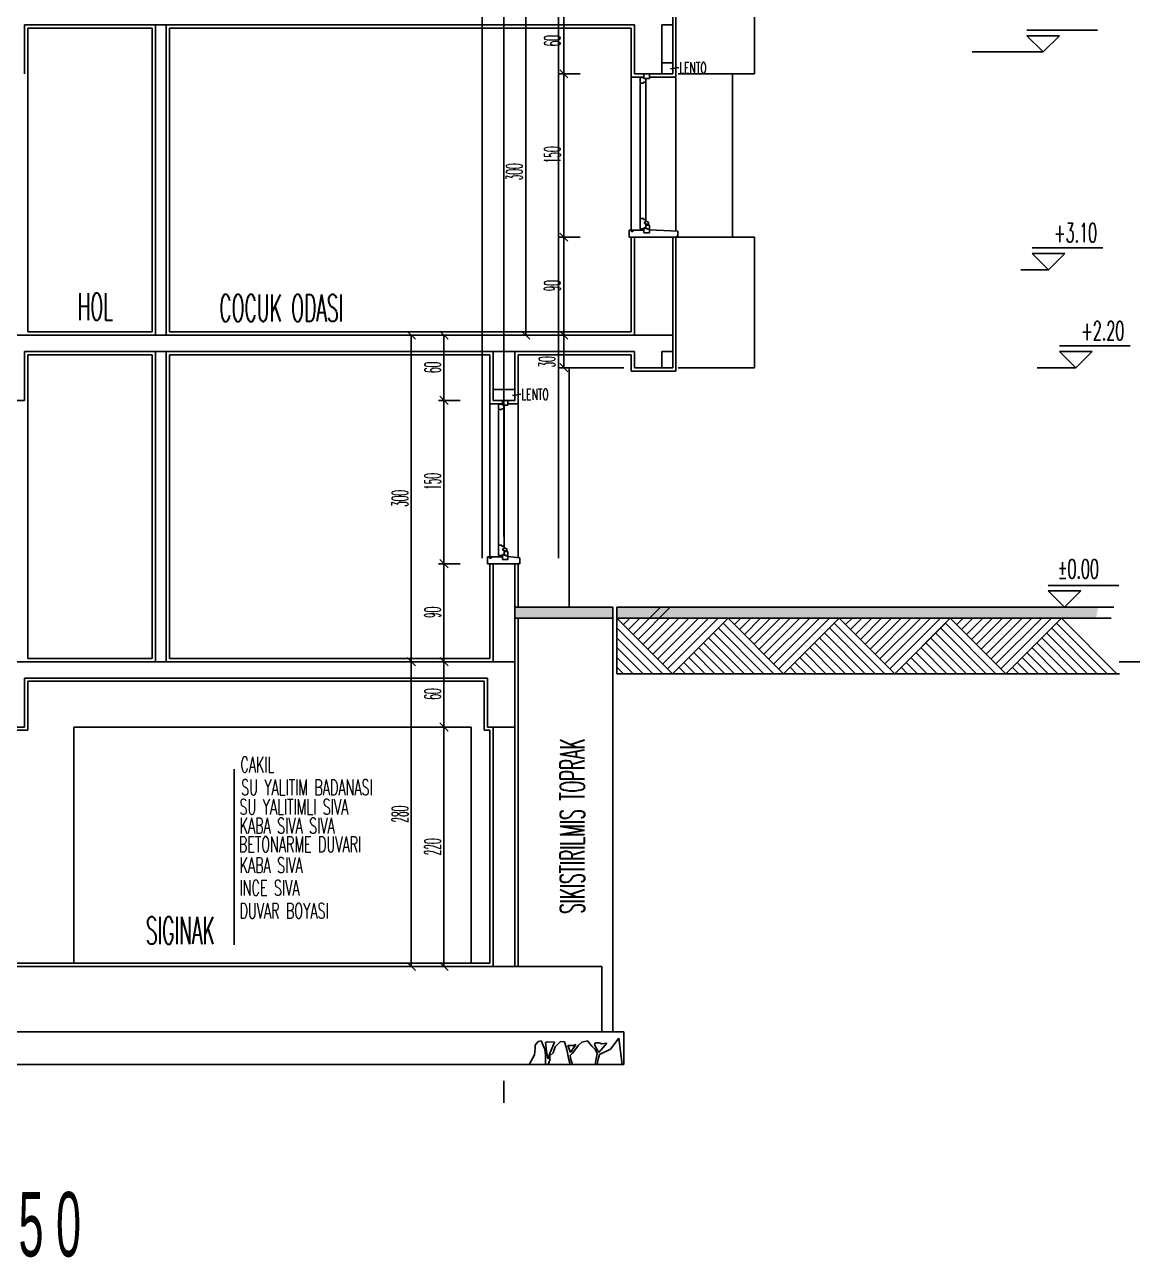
# Model space of a CAD drawing. Extents: x 78 to 306, y -397 to 18.
# Drawn here: x 278.8401 to 279.0435, y -396.978 to -396.7515 of the extents above; entities that cross this region are included whole.
import ezdxf

# ---------------------------------------------------------------- set-up
doc = ezdxf.new("R2010")
doc.units = 0
doc.header["$LTSCALE"] = 0.5
doc.header["$MEASUREMENT"] = 0
doc.linetypes.add('DASHDOT2', pattern=[0.5, 0.25, -0.125, 0, -0.125])
doc.layers.get('0').update_dxf_attribs({"linetype": 'CONTINUOUS'})
for name, color, linetype in [('AKS', 5, 'DASHDOT2'), ('DUVAR', 6, 'CONTINUOUS'), ('KAPI', 1, 'CONTINUOUS'), ('KOLON', 4, 'CONTINUOUS'), ('MERDIVEN', 3, 'CONTINUOUS'), ('OLCU', 31, 'CONTINUOUS'), ('SIVA', 7, 'CONTINUOUS'), ('TARAMA', 8, 'CONTINUOUS'), ('TEFRIS', 11, 'CONTINUOUS'), ('YESIL', 73, 'CONTINUOUS')]:
    doc.layers.add(name, color=color, linetype=linetype)
doc.styles.add('MİMARİ YAZI', font='arial.ttf')
doc.styles.add('OLCU', font='romans.shx', dxfattribs={"width": 0.6, "height": 0.125})
doc.styles.add('OLCUIC', font='ROMANS.SHX', dxfattribs={"width": 0.4, "height": 0.15})

msp = doc.modelspace()

# ---------------------------------------------------------------- hatches: boundary and pattern name
at = {"layer": 'MERDIVEN', "ltscale": 1.4}
msp.add_hatch(color=256, dxfattribs=at).paths.add_polyline_path([(278.9301439419201, -396.8605598737714), (278.9301439419201, -396.8585598737714), (278.9481439419215, -396.8585598737714), (278.9481439419214, -396.8605598737714)])
at = {"layer": 'TEFRIS'}
msp.add_hatch(color=256, dxfattribs=at).paths.add_polyline_path([(278.9489102423644, -396.8585598737714), (279.0372944928745, -396.8585598737714, 0.0258241598336997), (279.036888387781, -396.8605598737714), (278.9489102423644, -396.8605598737714)])

# ---------------------------------------------------------------- linework, layer by layer
at = {"color": 0, "linetype": 'ByBlock'}
for p, q in [((278.9383939419303, -396.7598098737714), (278.9398939419302, -396.7613098737714)), ((278.9398939419302, -396.7613098737714), (278.9383939419303, -396.7598098737714)), ((278.9383939419303, -396.7898098737714), (278.9398939419302, -396.7913098737714)), ((278.9398939419302, -396.7913098737714), (278.9383939419303, -396.7898098737714)), ((278.9118939419303, -396.8093098737714), (278.9103939419302, -396.8078098737714)), ((278.9178939419302, -396.8093098737714), (278.9163939419303, -396.8078098737714)), ((278.9313939419303, -396.8078098737714), (278.9328939419303, -396.8093098737714)), ((278.9383939419303, -396.8078098737714), (278.9398939419302, -396.8093098737714)), ((278.9398939419302, -396.8093098737714), (278.9383939419303, -396.8078098737714)), ((278.9383939419303, -396.8138098737714), (278.9398939419302, -396.8153098737714)), ((278.9178939419302, -396.8213098737714), (278.9163939419303, -396.8198098737714)), ((278.9163939419303, -396.8198098737714), (278.9178939419302, -396.8213098737714)), ((278.9178939419302, -396.8513098737714), (278.9163939419303, -396.8498098737714)), ((278.9163939419303, -396.8498098737714), (278.9178939419302, -396.8513098737714)), ((278.9103939419302, -396.8678098737714), (278.9118939419303, -396.8693098737714)), ((278.9118939419303, -396.8693098737714), (278.9103939419302, -396.8678098737714)), ((278.9178939419302, -396.8693098737714), (278.9163939419303, -396.8678098737714)), ((278.9163939419303, -396.8678098737714), (278.9178939419302, -396.8693098737714)), ((278.9178939419302, -396.8813098737714), (278.9163939419303, -396.8798098737714)), ((278.9163939419303, -396.8798098737714), (278.9178939419302, -396.8813098737714)), ((278.9103939419302, -396.9238098737714), (278.9118939419303, -396.9253098737714)), ((278.9163939419303, -396.9238098737714), (278.9178939419302, -396.9253098737714))]:
    msp.add_line(p, q, dxfattribs=at)
at = {"layer": 'AKS'}
for p, q in [((278.9281439419302, -396.2955598737719), (278.9281439419302, -396.9495598737714)), ((278.9241439419303, -396.2995598737719), (278.9241439419303, -396.9495598737714)), ((278.9381439419302, -396.2995598737719), (278.9381439419302, -396.9495598737714))]:
    msp.add_line(p, q, dxfattribs=at)
at = {"layer": 'DUVAR'}
for p, q in [((278.864143941929, -396.7515598737714), (278.8641439419291, -396.8085598737714)), ((278.866143941929, -396.7515598737714), (278.8661439419291, -396.8085598737714)), ((278.9591439419302, -396.7585598737714), (278.9571439419189, -396.7585598737714)), ((278.9591439419302, -396.7605598737714), (278.9571439419189, -396.7605598737714)), ((278.9521439419282, -396.7905598737714), (278.9521439419282, -396.8085598737714)), ((278.9521439419303, -396.7905598737714), (278.9591439419303, -396.7905598737714)), ((278.9521439419303, -396.7905598737714), (278.9591439419303, -396.7905598737714)), ((278.9591439419278, -396.7905598737714), (278.9591439419278, -396.8085598737714)), ((278.864143941929, -396.8115598737714), (278.8641439419291, -396.8685598737714)), ((278.866143941929, -396.8115598737714), (278.8661439419291, -396.8685598737714)), ((278.9261439419209, -396.8115598737714), (278.9261439419208, -396.8205598737715)), ((278.9301439419202, -396.8115598737714), (278.9301439419202, -396.8205598737715)), ((278.9301439419206, -396.8185598737714), (278.9261439419208, -396.8185598737714)), ((278.9301439419206, -396.8205598737715), (278.9261439419208, -396.8205598737715)), ((278.9261439419205, -396.8505598737714), (278.9261439419204, -396.8685598737714)), ((278.9261439419205, -396.8505598737714), (278.9301439419206, -396.8505598737714)), ((278.9261439419205, -396.8505598737714), (278.9301439419206, -396.8505598737714)), ((278.9301439419201, -396.8505598737714), (278.93014394192, -396.8685598737714)), ((278.9261439419225, -396.8805598737714), (278.9261439419205, -396.9245598737714)), ((278.930143941921, -396.8805598737714), (278.9301439419201, -396.9245598737714))]:
    msp.add_line(p, q, dxfattribs=at)
at = {"layer": 'DUVAR', "ltscale": 1.4}
for p, q in [((278.9591439419278, -396.7515598737714), (278.9591439419278, -396.7605598737713)), ((278.9571439419189, -396.7605598737713), (278.9591439419278, -396.7605598737713)), ((278.9591439419278, -396.8115598737714), (278.9591439419278, -396.8145598737714)), ((278.9571439419189, -396.8145598737714), (278.9591439419278, -396.8145598737714)), ((278.9281439419092, -396.8205598737714), (278.9301439419182, -396.8205598737714))]:
    msp.add_line(p, q, dxfattribs=at)
at = {"layer": 'DUVAR', "ltscale": 1.5}
for p, q in [((278.9521439419302, -396.7905598737714), (278.9591439419302, -396.7905598737714)), ((278.9521439419302, -396.7905598737714), (278.9591439419302, -396.7905598737714)), ((278.9261439419205, -396.8505598737714), (278.9301439419206, -396.8505598737714)), ((278.9261439419205, -396.8505598737714), (278.9301439419206, -396.8505598737714))]:
    msp.add_line(p, q, dxfattribs=at)
at = {"layer": 'KAPI'}
for p, q in [((278.9515439419303, -396.7611598737714), (278.9515439419303, -396.7892848737714)), ((278.9515439419303, -396.7611598737714), (278.9515439419303, -396.7892848737714)), ((278.9597370418762, -396.7613258635471), (278.9597370418762, -396.7894508635471)), ((278.9531839419303, -396.7624298137714), (278.9531839419303, -396.7871498737714)), ((278.9531839419303, -396.7624298137714), (278.9531839419303, -396.7871498737714)), ((278.9542039419302, -396.7621748137714), (278.9542039419302, -396.7873198737714)), ((278.9542039419302, -396.7621748137714), (278.9542039419302, -396.7873198737714)), ((278.9511439419302, -396.7892848737714), (278.9514839419303, -396.7892848737714)), ((278.9511439419302, -396.7905598737714), (278.9511439419302, -396.7892848737714)), ((278.9511439419302, -396.7892848737714), (278.9514839419303, -396.7892848737714)), ((278.9511439419302, -396.7905598737714), (278.9511439419302, -396.7892848737714)), ((278.9511439419302, -396.7905598737714), (278.9521439419302, -396.7905598737714)), ((278.9511439419302, -396.7905598737714), (278.9521439419302, -396.7905598737714)), ((278.9514839419303, -396.7894280624434), (278.9514839419303, -396.7892848737714)), ((278.9514839419303, -396.7894280624434), (278.9514839419303, -396.7892848737714)), ((278.9515130308833, -396.7892848737714), (278.9518696970366, -396.7892848737714)), ((278.9515130308833, -396.7892848737714), (278.9518696970366, -396.7892848737714)), ((278.9519089419302, -396.7894280624434), (278.9519089419302, -396.7892848737714)), ((278.9519089419302, -396.7892848737714), (278.9538639419303, -396.7892848737714)), ((278.9519089419302, -396.7894280624434), (278.9519089419302, -396.7892848737714)), ((278.9519089419302, -396.7892848737714), (278.9538639419303, -396.7892848737714)), ((278.9600909959804, -396.7894889082656), (278.9548839419303, -396.789237399434)), ((278.9600909959804, -396.7894889082656), (278.9548839419303, -396.789237399434)), ((278.9591439419302, -396.7905598737714), (278.9598439419303, -396.7905598737714)), ((278.9591439419302, -396.7905598737714), (278.9598439419303, -396.7905598737714)), ((278.9599792731282, -396.7905598737714), (278.9598298269165, -396.7905598737714)), ((278.9599792731282, -396.7905598737714), (278.9598298269165, -396.7905598737714)), ((278.9599894404634, -396.7903898737714), (278.9599894404634, -396.7905598737714)), ((278.9599894404634, -396.7903898737714), (278.9599894404634, -396.7905598737714)), ((278.9599894404634, -396.7905598737714), (278.9600909959804, -396.7905598737714)), ((278.9599894404634, -396.7905598737714), (278.9600909959804, -396.7905598737714)), ((278.9600909959804, -396.7894889082656), (278.9600909959804, -396.7905598737714)), ((278.9600909959804, -396.7894889082656), (278.9600909959804, -396.7905598737714)), ((278.9255439419206, -396.8211598737715), (278.9255439419206, -396.8492848737715)), ((278.9255439419206, -396.8211598737715), (278.9255439419206, -396.8492848737715)), ((278.9271839419206, -396.8224298137715), (278.9271839419206, -396.8471498737715)), ((278.9271839419206, -396.8224298137715), (278.9271839419206, -396.8471498737715)), ((278.9282039419206, -396.8221748137715), (278.9282039419206, -396.8473198737715)), ((278.9282039419206, -396.8221748137715), (278.9282039419206, -396.8473198737715)), ((278.9307370418665, -396.8213258635471), (278.9307370418665, -396.8494508635472)), ((278.9307370418665, -396.8213258635471), (278.9307370418665, -396.8494508635472)), ((278.9251439419206, -396.8492848737715), (278.9254839419206, -396.8492848737715)), ((278.9251439419206, -396.8505598737714), (278.9251439419206, -396.8492848737715)), ((278.9251439419206, -396.8492848737715), (278.9254839419206, -396.8492848737715)), ((278.9251439419206, -396.8505598737714), (278.9251439419206, -396.8492848737715)), ((278.9254839419206, -396.8494280624435), (278.9254839419206, -396.8492848737715)), ((278.9254839419206, -396.8494280624435), (278.9254839419206, -396.8492848737715)), ((278.9255130308736, -396.8492848737715), (278.9258696970268, -396.8492848737715)), ((278.9255130308736, -396.8492848737715), (278.9258696970268, -396.8492848737715)), ((278.9259089419206, -396.8494280624435), (278.9259089419206, -396.8492848737715)), ((278.9259089419206, -396.8492848737715), (278.9278639419206, -396.8492848737715)), ((278.9259089419206, -396.8494280624435), (278.9259089419206, -396.8492848737715)), ((278.9259089419206, -396.8492848737715), (278.9278639419206, -396.8492848737715)), ((278.9310909959706, -396.8494889082656), (278.9288839419206, -396.8492373994341)), ((278.9310909959706, -396.8494889082656), (278.9288839419206, -396.8492373994341)), ((278.9310909959706, -396.8494889082656), (278.9310909959706, -396.8505598737714)), ((278.9310909959706, -396.8494889082656), (278.9310909959706, -396.8505598737714)), ((278.9251439419206, -396.8505598737714), (278.9261439419205, -396.8505598737714)), ((278.9251439419206, -396.8505598737714), (278.9261439419205, -396.8505598737714)), ((278.9301439419206, -396.8505598737714), (278.9308439419206, -396.8505598737714)), ((278.9301439419206, -396.8505598737714), (278.9308439419206, -396.8505598737714)), ((278.9309792731185, -396.8505598737714), (278.9308298269067, -396.8505598737714)), ((278.9309792731185, -396.8505598737714), (278.9308298269067, -396.8505598737714)), ((278.9309894404537, -396.8503898737715), (278.9309894404537, -396.8505598737714)), ((278.9309894404537, -396.8503898737715), (278.9309894404537, -396.8505598737714)), ((278.9309894404537, -396.8505598737714), (278.9310909959706, -396.8505598737714)), ((278.9309894404537, -396.8505598737714), (278.9310909959706, -396.8505598737714)), ((278.8491439419311, -396.8805598737714), (278.8491439419311, -396.9239598737714))]:
    msp.add_line(p, q, dxfattribs=at)
at = {"layer": 'KAPI', "ltscale": 1.4}
for p, q in [((278.9221439419311, -396.8805598737714), (278.8491439419311, -396.8805598737714)), ((278.9221439419311, -396.9239598737714), (278.9221439419311, -396.8805598737714))]:
    msp.add_line(p, q, dxfattribs=at)
at = {"layer": 'KAPI'}
for centre, radius, start, end in [((278.9516964419303, -396.789311369907), 0.0002424322553185521, 208.7730087428077, 331.2269912571923), ((278.9516964419303, -396.789311369907), 0.0002424322553185521, 208.7730087428077, 331.2269912571923), ((278.9599894404634, -396.7905598737714), 0.0001699999999998454, 90, 180.0000000008142), ((278.9599894404634, -396.7905598737714), 0.0001699999999998454, 90, 180.0000000008142), ((278.9256964419206, -396.849311369907), 0.0002424322553185521, 208.7730087428077, 331.2269912571923), ((278.9256964419206, -396.849311369907), 0.0002424322553185521, 208.7730087428077, 331.2269912571923), ((278.9309894404537, -396.8505598737714), 0.0001699999999998454, 90, 180.0000000008142), ((278.9309894404537, -396.8505598737714), 0.0001699999999998454, 90, 180.0000000008142)]:
    msp.add_arc(centre, radius, start, end, dxfattribs=at)
at = {"layer": 'KOLON'}
for p, q in [((278.9591439419278, -396.7515598737714), (278.9591439419278, -396.7485598737714)), ((278.8401439419292, -396.7515598737714), (278.9521439419281, -396.7515598737714)), ((278.8401439419292, -396.7515598737714), (278.8401439419292, -396.7605598737714)), ((278.9521439419281, -396.7605598737713), (278.9521439419281, -396.7515598737713)), ((278.9571439419189, -396.7515598737714), (278.9591439419278, -396.7515598737714)), ((278.9571439419189, -396.7605598737714), (278.9571439419189, -396.7515598737714)), ((278.9521439419283, -396.7605598737713), (278.9571439419189, -396.7605598737713)), ((278.7931439419294, -396.8085598737714), (278.9591439419278, -396.8085598737714)), ((278.9591439419278, -396.8115598737714), (278.9591439419278, -396.8085598737714)), ((278.8401439419292, -396.8115598737714), (278.9521439419281, -396.8115598737714)), ((278.8401439419292, -396.8115598737714), (278.8401439419292, -396.8205598737714)), ((278.9521439419281, -396.8145598737714), (278.9521439419281, -396.8115598737713)), ((278.9571439419189, -396.8115598737714), (278.9591439419278, -396.8115598737714)), ((278.9571439419189, -396.8145598737714), (278.9571439419189, -396.8115598737714)), ((278.9521439419281, -396.8145598737714), (278.9571439419189, -396.8145598737714)), ((278.8351439419292, -396.8205598737714), (278.8401439419292, -396.8205598737714)), ((278.930143941921, -396.8685598737714), (278.7931439419313, -396.8685598737714)), ((278.930143941921, -396.8805598737714), (278.930143941921, -396.8685598737714)), ((278.9251439419302, -396.8715598737714), (278.8401439419292, -396.8715598737714)), ((278.8401439419292, -396.8715598737714), (278.8401439419292, -396.8805598737714)), ((278.9251439419302, -396.8805598737714), (278.9251439419302, -396.8715598737714)), ((278.8351439419292, -396.8805598737714), (278.8401439419292, -396.8805598737714)), ((278.9251439419302, -396.8805598737714), (278.930143941921, -396.8805598737714)), ((278.94614394192, -396.9245598737714), (278.5461439419404, -396.9245598737714)), ((278.94614394192, -396.9245598737714), (278.9461439419198, -396.9365598737714)), ((278.9461439419198, -396.9365598737714), (278.5461439419407, -396.9365598737714))]:
    msp.add_line(p, q, dxfattribs=at)
at = {"layer": 'MERDIVEN'}
for p, q in [((278.9531839419303, -396.7612398137714), (278.9531839419303, -396.7622598137714)), ((278.9531839419303, -396.7612398137714), (278.9538639419303, -396.7612398137714)), ((278.9531839419303, -396.7612398137714), (278.9531839419303, -396.7622598137714)), ((278.9531839419303, -396.7612398137714), (278.9538639419303, -396.7612398137714)), ((278.9538639419303, -396.7605598137714), (278.9538639419303, -396.7614098137714)), ((278.9538639419303, -396.7605598137714), (278.9538639419303, -396.7614098137714)), ((278.9538639419303, -396.7614098137714), (278.9548839419303, -396.7614098137714)), ((278.9538639419303, -396.7614098137714), (278.9542039419302, -396.7614098137714)), ((278.9538639419303, -396.7614098137714), (278.9548839419303, -396.7614098137714)), ((278.9538639419303, -396.7614098137714), (278.9542039419302, -396.7614098137714)), ((278.9542039419302, -396.7614098137714), (278.9542039419302, -396.7620898137714)), ((278.9542039419302, -396.7614098137714), (278.9542039419302, -396.7614098137714)), ((278.9542039419302, -396.7614098137714), (278.9542039419302, -396.7620898137714)), ((278.9542039419302, -396.7614098137714), (278.9542039419302, -396.7614098137714)), ((278.9548839419303, -396.7605598137714), (278.9548839419303, -396.7614098137714)), ((278.9548839419303, -396.7605598137714), (278.9548839419303, -396.7614098137714)), ((278.9531839419303, -396.7622598137714), (278.9537789419303, -396.7622598137714)), ((278.9531839419303, -396.7622598137714), (278.9537789419303, -396.7622598137714)), ((278.9542039419302, -396.7620898137714), (278.9537789419303, -396.7620898137714)), ((278.9537789419303, -396.7620898137714), (278.9537789419303, -396.7622598137714)), ((278.9542039419302, -396.7620898137714), (278.9537789419303, -396.7620898137714)), ((278.9537789419303, -396.7620898137714), (278.9537789419303, -396.7622598137714)), ((278.9531839419303, -396.7871498737714), (278.9537789419303, -396.7871498737714)), ((278.9531839419303, -396.7871498737714), (278.9531839419303, -396.7890198737714)), ((278.9531839419303, -396.7871498737714), (278.9537789419303, -396.7871498737714)), ((278.9531839419303, -396.7871498737714), (278.9531839419303, -396.7890198737714)), ((278.9531839419303, -396.7890198737714), (278.9538639419303, -396.7890198737714)), ((278.9531839419303, -396.7890198737714), (278.9538639419303, -396.7890198737714)), ((278.9537789419303, -396.7873198737714), (278.9537789419303, -396.7871498737714)), ((278.9537789419303, -396.7873198737714), (278.9537789419303, -396.7871498737714)), ((278.9542039419302, -396.7873198737714), (278.9537789419303, -396.7873198737714)), ((278.9542039419302, -396.7873198737714), (278.9537789419303, -396.7873198737714)), ((278.9538639419303, -396.7888498737714), (278.9538639419303, -396.7893598737714)), ((278.9538639419303, -396.7888498737714), (278.9542039419302, -396.7888498737714)), ((278.9538639419303, -396.7888498737714), (278.9538639419303, -396.7893598737714)), ((278.9538639419303, -396.7888498737714), (278.9542039419302, -396.7888498737714)), ((278.9538639419303, -396.7889348737714), (278.9541189419303, -396.7889348737714)), ((278.9538639419303, -396.7889348737714), (278.9541189419303, -396.7889348737714)), ((278.9539489419303, -396.7877448737714), (278.9539489419303, -396.7880848737714)), ((278.9542039419302, -396.7877448737714), (278.9539489419303, -396.7877448737714)), ((278.9539489419303, -396.7877448737714), (278.9539489419303, -396.7880848737714)), ((278.9542039419302, -396.7877448737714), (278.9539489419303, -396.7877448737714)), ((278.9542039419302, -396.7880848737714), (278.9539489419303, -396.7880848737714)), ((278.9542039419302, -396.7880848737714), (278.9539489419303, -396.7880848737714)), ((278.9542039419302, -396.7873198737714), (278.9542039419302, -396.7877448737714)), ((278.9542039419302, -396.7873198737714), (278.9542039419302, -396.7877448737714)), ((278.9547139419303, -396.7878298737714), (278.9542039419302, -396.7876598737714)), ((278.9547139419303, -396.7878298737714), (278.9542039419302, -396.7876598737714)), ((278.9542039419302, -396.7880848737714), (278.9542039419302, -396.7883398737714)), ((278.9542039419302, -396.7880848737714), (278.9542039419302, -396.7883398737714)), ((278.9547139419303, -396.7881698737714), (278.9542039419302, -396.7881698737714)), ((278.9547139419303, -396.7881698737714), (278.9542039419302, -396.7881698737714)), ((278.9542039419302, -396.7883398737714), (278.9548839419303, -396.7883398737714)), ((278.9542039419302, -396.7888498737714), (278.9542039419302, -396.7883398737714)), ((278.9542039419302, -396.7883398737714), (278.9548839419303, -396.7883398737714)), ((278.9542039419302, -396.7888498737714), (278.9542039419302, -396.7883398737714)), ((278.9547139419303, -396.7878298737714), (278.9547139419303, -396.7881698737714)), ((278.9547139419303, -396.7878298737714), (278.9547139419303, -396.7881698737714)), ((278.9548839419303, -396.7883398737714), (278.9548839419303, -396.7891383664834)), ((278.9548839419303, -396.7883398737714), (278.9548839419303, -396.7891383664834)), ((278.9538639419303, -396.7893598737714), (278.9538639419303, -396.7897848737714)), ((278.9538639419303, -396.7893598737714), (278.9538639419303, -396.7897848737714)), ((278.9538639419303, -396.7897848737714), (278.9548839419303, -396.7897848737714)), ((278.9538639419303, -396.7897848737714), (278.9548839419303, -396.7897848737714)), ((278.9548839419303, -396.7891708303673), (278.9548839419303, -396.7894374824671)), ((278.9548839419303, -396.7891708303673), (278.9548839419303, -396.7894374824671)), ((278.9548839419303, -396.7894374824671), (278.9548839419303, -396.7897848737714)), ((278.9548839419303, -396.7894374824671), (278.9548839419303, -396.7897848737714)), ((278.9278639419206, -396.8205598137715), (278.9278639419206, -396.8214098137715)), ((278.9278639419206, -396.8205598137715), (278.9278639419206, -396.8214098137715)), ((278.9288839419206, -396.8205598137715), (278.9288839419206, -396.8214098137715)), ((278.9288839419206, -396.8205598137715), (278.9288839419206, -396.8214098137715)), ((278.9271839419206, -396.8212398137715), (278.9271839419206, -396.8222598137714)), ((278.9271839419206, -396.8212398137715), (278.9278639419206, -396.8212398137715)), ((278.9271839419206, -396.8212398137715), (278.9271839419206, -396.8222598137714)), ((278.9271839419206, -396.8212398137715), (278.9278639419206, -396.8212398137715)), ((278.9271839419206, -396.8222598137714), (278.9277789419206, -396.8222598137714)), ((278.9271839419206, -396.8222598137714), (278.9277789419206, -396.8222598137714)), ((278.9282039419206, -396.8220898137715), (278.9277789419206, -396.8220898137715)), ((278.9277789419206, -396.8220898137715), (278.9277789419206, -396.8222598137714)), ((278.9282039419206, -396.8220898137715), (278.9277789419206, -396.8220898137715)), ((278.9277789419206, -396.8220898137715), (278.9277789419206, -396.8222598137714)), ((278.9278639419206, -396.8214098137715), (278.9288839419206, -396.8214098137715)), ((278.9278639419206, -396.8214098137715), (278.9282039419206, -396.8214098137715)), ((278.9278639419206, -396.8214098137715), (278.9288839419206, -396.8214098137715)), ((278.9278639419206, -396.8214098137715), (278.9282039419206, -396.8214098137715)), ((278.9282039419206, -396.8214098137715), (278.9282039419206, -396.8220898137715)), ((278.9282039419206, -396.8214098137715), (278.9282039419206, -396.8214098137715)), ((278.9282039419206, -396.8214098137715), (278.9282039419206, -396.8220898137715)), ((278.9282039419206, -396.8214098137715), (278.9282039419206, -396.8214098137715)), ((278.9271839419206, -396.8471498737715), (278.9277789419206, -396.8471498737715)), ((278.9271839419206, -396.8471498737715), (278.9271839419206, -396.8490198737715)), ((278.9271839419206, -396.8471498737715), (278.9277789419206, -396.8471498737715)), ((278.9271839419206, -396.8471498737715), (278.9271839419206, -396.8490198737715)), ((278.9277789419206, -396.8473198737714), (278.9277789419206, -396.8471498737715)), ((278.9277789419206, -396.8473198737714), (278.9277789419206, -396.8471498737715)), ((278.9282039419206, -396.8473198737714), (278.9277789419206, -396.8473198737714)), ((278.9282039419206, -396.8473198737714), (278.9277789419206, -396.8473198737714)), ((278.9279489419206, -396.8477448737714), (278.9279489419206, -396.8480848737714)), ((278.9282039419206, -396.8477448737714), (278.9279489419206, -396.8477448737714)), ((278.9279489419206, -396.8477448737714), (278.9279489419206, -396.8480848737714)), ((278.9282039419206, -396.8477448737714), (278.9279489419206, -396.8477448737714)), ((278.9282039419206, -396.8473198737714), (278.9282039419206, -396.8477448737714)), ((278.9282039419206, -396.8473198737714), (278.9282039419206, -396.8477448737714)), ((278.9287139419206, -396.8478298737714), (278.9282039419206, -396.8476598737715)), ((278.9287139419206, -396.8478298737714), (278.9282039419206, -396.8476598737715)), ((278.9287139419206, -396.8478298737714), (278.9287139419206, -396.8481698737714)), ((278.9287139419206, -396.8478298737714), (278.9287139419206, -396.8481698737714)), ((278.9271839419206, -396.8490198737715), (278.9278639419206, -396.8490198737715)), ((278.9271839419206, -396.8490198737715), (278.9278639419206, -396.8490198737715)), ((278.9278639419206, -396.8488498737714), (278.9278639419206, -396.8493598737714)), ((278.9278639419206, -396.8488498737714), (278.9282039419206, -396.8488498737714)), ((278.9278639419206, -396.8488498737714), (278.9278639419206, -396.8493598737714)), ((278.9278639419206, -396.8488498737714), (278.9282039419206, -396.8488498737714)), ((278.9278639419206, -396.8489348737714), (278.9281189419206, -396.8489348737714)), ((278.9278639419206, -396.8489348737714), (278.9281189419206, -396.8489348737714)), ((278.9278639419206, -396.8493598737714), (278.9278639419206, -396.8497848737715)), ((278.9278639419206, -396.8493598737714), (278.9278639419206, -396.8497848737715)), ((278.9278639419206, -396.8497848737715), (278.9288839419206, -396.8497848737715)), ((278.9278639419206, -396.8497848737715), (278.9288839419206, -396.8497848737715)), ((278.9282039419206, -396.8480848737714), (278.9279489419206, -396.8480848737714)), ((278.9282039419206, -396.8480848737714), (278.9279489419206, -396.8480848737714)), ((278.9282039419206, -396.8480848737714), (278.9282039419206, -396.8483398737715)), ((278.9282039419206, -396.8480848737714), (278.9282039419206, -396.8483398737715)), ((278.9287139419206, -396.8481698737714), (278.9282039419206, -396.8481698737714)), ((278.9287139419206, -396.8481698737714), (278.9282039419206, -396.8481698737714)), ((278.9282039419206, -396.8483398737715), (278.9288839419206, -396.8483398737715)), ((278.9282039419206, -396.8488498737714), (278.9282039419206, -396.8483398737715)), ((278.9282039419206, -396.8483398737715), (278.9288839419206, -396.8483398737715)), ((278.9282039419206, -396.8488498737714), (278.9282039419206, -396.8483398737715)), ((278.9288839419206, -396.8483398737715), (278.9288839419206, -396.8491383664834)), ((278.9288839419206, -396.8483398737715), (278.9288839419206, -396.8491383664834)), ((278.9288839419206, -396.8491708303674), (278.9288839419206, -396.8494374824671)), ((278.9288839419206, -396.8491708303674), (278.9288839419206, -396.8494374824671)), ((278.9288839419206, -396.8494374824671), (278.9288839419206, -396.8497848737715)), ((278.9288839419206, -396.8494374824671), (278.9288839419206, -396.8497848737715)), ((278.9301439419202, -396.8585598737714), (278.9481439419215, -396.8585598737714)), ((278.9481439419215, -396.8585598737714), (278.9481439419197, -396.9365598737714)), ((278.9301439419202, -396.8605598737714), (278.9481439419215, -396.8605598737714))]:
    msp.add_line(p, q, dxfattribs=at)
at = {"layer": 'OLCU'}
for p, q in [((279.02414394193, -396.7525598737711), (279.03714394193, -396.7525598737711)), ((279.02714394193, -396.7565598737712), (279.02414394193, -396.7535598737712)), ((279.02414394193, -396.7535598737712), (279.03014394193, -396.7535598737712)), ((279.02714394193, -396.7565598737712), (279.03014394193, -396.7535598737712)), ((279.0141439419302, -396.7565598737714), (279.0271439419303, -396.7565598737714)), ((279.02514394193, -396.7925598737712), (279.03814394193, -396.7925598737712)), ((279.02814394193, -396.7965598737712), (279.02514394193, -396.7935598737712)), ((279.02514394193, -396.7935598737712), (279.0311439419301, -396.7935598737712)), ((279.02814394193, -396.7965598737712), (279.0311439419301, -396.7935598737712)), ((279.0230639174374, -396.7965598737714), (279.0281439419302, -396.7965598737714)), ((279.03014394193, -396.8105598737711), (279.04314394193, -396.8105598737711)), ((279.03314394193, -396.8145598737711), (279.03014394193, -396.8115598737712)), ((279.03014394193, -396.8115598737712), (279.03614394193, -396.8115598737712)), ((279.03314394193, -396.8145598737711), (279.03614394193, -396.8115598737712)), ((279.0260639174373, -396.8145598737714), (279.0331439419302, -396.8145598737714)), ((279.0280639174376, -396.8545598737712), (279.0410639174376, -396.8545598737712)), ((279.0310639174376, -396.8585598737712), (279.0280639174376, -396.8555598737712)), ((279.0280639174376, -396.8555598737712), (279.0340639174376, -396.8555598737712)), ((279.0310639174376, -396.8585598737712), (279.0340639174376, -396.8555598737712)), ((279.0411439419302, -396.8685598737714), (279.0541439419302, -396.8685598737714))]:
    msp.add_line(p, q, dxfattribs=at)
at = {"layer": 'OLCU', "ltscale": 1.4}
for p, q in [((278.9338666238762, -396.9389831281071), (278.9344651352581, -396.9383252107559)), ((278.9344651352581, -396.9383252107559), (278.9349738642788, -396.9382055894193)), ((278.9349738642788, -396.9382055894193), (278.9356921231674, -396.9397008561265)), ((278.9358118141362, -396.9385345480949), (278.9362008521882, -396.9383850214242)), ((278.9358716878896, -396.9389532227729), (278.9358118141362, -396.9385345480949)), ((278.9362008521882, -396.9383850214242), (278.9374577487052, -396.9384448320925)), ((278.9374577487052, -396.9384448320925), (278.9365300164868, -396.9406577940281)), ((278.9385152921963, -396.9383413111058), (278.9375687328203, -396.9392871984618)), ((278.9392589931898, -396.9383750857705), (278.9385152921963, -396.9383413111058)), ((278.9396984631474, -396.9397939168045), (278.9392589931898, -396.9383750857705)), ((278.9424787763641, -396.9384573910212), (278.9418231615915, -396.9389877516292)), ((278.9434778030142, -396.9382077864121), (278.9424787763641, -396.9384573910212)), ((278.9440085253211, -396.9388317651439), (278.9434778030142, -396.9382077864121)), ((278.9477366417501, -396.9397190550963), (278.9492483550816, -396.9377197589033)), ((278.9492483550816, -396.9377197589033), (278.9498704417804, -396.9425598737714)), ((278.9327593269356, -396.9425598737714), (278.9337768415152, -396.9407475100306)), ((278.9337768415152, -396.9407475100306), (278.9338666238762, -396.9395513294558)), ((278.9338666238762, -396.9395513294558), (278.9338666238762, -396.9389831281071)), ((278.9356921231674, -396.9397008561265), (278.9358118141362, -396.9407475100306)), ((278.9358118141362, -396.9407475100306), (278.9358118141362, -396.9415549540524)), ((278.9359315051049, -396.9396709507924), (278.9358716878896, -396.9389532227729)), ((278.936021287466, -396.9405082673574), (278.9359315051049, -396.9396709507924)), ((278.9362008521882, -396.9415250487183), (278.936021287466, -396.9405082673574)), ((278.9365300164868, -396.9406577940281), (278.9362008521882, -396.9415250487183)), ((278.9371968823236, -396.9404019591411), (278.9365545539835, -396.9409762268131)), ((278.9375687328203, -396.9392871984618), (278.9371968823236, -396.9404019591411)), ((278.9400378608259, -396.9414005087413), (278.9396984631474, -396.9397939168045)), ((278.9403816684693, -396.9403525431997), (278.9398563172734, -396.9390505790636)), ((278.9398563172734, -396.9390505790636), (278.9408859875252, -396.9390715980539)), ((278.9407616604395, -396.94048524812), (278.9402933560965, -396.9409220233949)), ((278.9413693309791, -396.9388825910956), (278.9403816684693, -396.9403525431997)), ((278.9411987558007, -396.9398924863598), (278.9407616604395, -396.94048524812)), ((278.9408859875252, -396.9390715980539), (278.9413693309791, -396.9388825910956)), ((278.9418231615915, -396.9389877516292), (278.9411987558007, -396.9398924863598)), ((278.9443207282164, -396.9392061392666), (278.9440085253211, -396.9388317651439)), ((278.9448827160433, -396.9397989010268), (278.9443207282164, -396.9392061392666)), ((278.9447735976826, -396.9388825910956), (278.9449837494685, -396.9385886203493)), ((278.9449837494685, -396.9393025774111), (278.9447735976826, -396.9388825910956)), ((278.9452886024225, -396.9405164650915), (278.9448827160433, -396.9397989010268)), ((278.9449167755627, -396.9425598737714), (278.9452886024225, -396.9405164650915)), ((278.9449837494685, -396.9385886203493), (278.9452569411365, -396.938567601359)), ((278.9455931726865, -396.9403315570003), (278.9449837494685, -396.9393025774111)), ((278.9452569411365, -396.938567601359), (278.9456351804284, -396.938567601359)), ((278.9454246894144, -396.9415406572041), (278.9456914922872, -396.9406964873333)), ((278.9470388496214, -396.9386233787421), (278.9455931726865, -396.9403315570003)), ((278.9456351804284, -396.938567601359), (278.9461394994843, -396.938735589327)), ((278.9456914922872, -396.9406964873333), (278.9477366417501, -396.9397190550963)), ((278.9461394994843, -396.938735589327), (278.9470388496214, -396.9386233787421)), ((278.9358118141362, -396.9425598737714), (278.9327593269356, -396.9425598737714)), ((278.9358118141362, -396.9415549540524), (278.9358118141362, -396.9425598737714)), ((278.9365545539835, -396.9417532080549), (278.9362854745504, -396.9425598737714)), ((278.9362854745504, -396.9425598737714), (278.9403368500901, -396.9425598737714)), ((278.9365545539835, -396.9409762268131), (278.9365545539835, -396.9417532080549)), ((278.9403368500901, -396.9425598737714), (278.9400378608259, -396.9414005087413)), ((278.9402933560965, -396.9409220233949), (278.9404494575442, -396.9416395874597)), ((278.9404494575442, -396.9416395874597), (278.9407388853283, -396.9425598737714)), ((278.9407388853283, -396.9425598737714), (278.9449167755627, -396.9425598737714)), ((278.9452615269842, -396.9425598737714), (278.9454246894144, -396.9415406572041)), ((278.9498704417804, -396.9425598737714), (278.9452615269842, -396.9425598737714))]:
    msp.add_line(p, q, dxfattribs=at)
at = {"layer": 'SIVA', "ltscale": 1.4}
for p, q in [((278.9597439419279, -396.7611598737714), (278.9597439419279, -396.7485598737714)), ((278.8407439419292, -396.7521598737714), (278.863543941929, -396.7521598737714)), ((278.8407439419292, -396.8079598737714), (278.8407439419292, -396.7521598737714)), ((278.863543941929, -396.7521598737714), (278.863543941929, -396.8079598737714)), ((278.866743941929, -396.8079598737714), (278.866743941929, -396.7521598737714)), ((278.866743941929, -396.7521598737714), (278.9515439419303, -396.7521598737714)), ((278.9515439419303, -396.7611598737714), (278.9515439419303, -396.7521598737714)), ((278.9515439419303, -396.7611598737714), (278.9515439419303, -396.7554720058056)), ((278.9597439419302, -396.7570720058056), (278.9597439419302, -396.7611598737714)), ((278.9597439419302, -396.7570720058056), (278.9597439419302, -396.7611598737714)), ((278.9597439419302, -396.7611598737714), (278.9548839419303, -396.7611598737714)), ((278.9597439419302, -396.7611598737714), (278.9548839419303, -396.7611598737714)), ((278.9515439419282, -396.8079598737713), (278.9515439419281, -396.7905598737714)), ((278.9597439419279, -396.8085598737714), (278.9597439419279, -396.7905598737714)), ((278.8407439419292, -396.8079598737714), (278.863543941929, -396.8079598737714)), ((278.866743941929, -396.8079598737714), (278.9515439419282, -396.8079598737713)), ((278.9597439419279, -396.8151598737713), (278.9597439419279, -396.8085598737714)), ((278.8407439419292, -396.8121598737714), (278.863543941929, -396.8121598737713)), ((278.8407439419292, -396.8211598737714), (278.8407439419292, -396.8121598737714)), ((278.8407439419292, -396.8679598737714), (278.8407439419292, -396.8121598737714)), ((278.863543941929, -396.8121598737713), (278.863543941929, -396.8679598737714)), ((278.866743941929, -396.8121598737714), (278.9255439419209, -396.8121598737714)), ((278.866743941929, -396.8679598737714), (278.866743941929, -396.8121598737714)), ((278.9255439419209, -396.8121598737714), (278.9255439419209, -396.8211598737715)), ((278.930743941921, -396.8211598737715), (278.930743941921, -396.8121598737714)), ((278.930743941921, -396.8121598737714), (278.9515439419281, -396.8121598737714)), ((278.9515439419281, -396.8151598737713), (278.9515439419281, -396.8121598737714)), ((278.9515439419281, -396.8151598737713), (278.9597439419279, -396.8151598737713)), ((278.9307439419205, -396.8211598737715), (278.9288839419206, -396.8211598737715)), ((278.9307439419205, -396.8211598737715), (278.9288839419206, -396.8211598737715)), ((278.9255439419206, -396.8505598737714), (278.9255439419204, -396.8679598737714)), ((278.930743941921, -396.8585598737714), (278.930743941921, -396.8505598737714)), ((278.930743941921, -396.8679598737714), (278.930743941921, -396.8605598737714)), ((278.863543941929, -396.8679598737714), (278.8407439419292, -396.8679598737714)), ((278.925543941923, -396.8679598737714), (278.866743941929, -396.8679598737714)), ((278.930743941921, -396.9245598737714), (278.930743941921, -396.8679598737714)), ((278.9245439419303, -396.8721598737714), (278.8407439419292, -396.8721598737714)), ((278.8407439419292, -396.8811598737714), (278.8407439419292, -396.8721598737714)), ((278.9245439419303, -396.8811598737714), (278.9245439419303, -396.8721598737714)), ((278.8345439419292, -396.8811598737714), (278.8407439419292, -396.8811598737714)), ((278.9245439419303, -396.8811598737714), (278.9255439419225, -396.8811598737714)), ((278.9255439419225, -396.8811598737714), (278.9255439419205, -396.9239598737714)), ((278.9255439419205, -396.9239598737714), (278.7987439419313, -396.9239598737714))]:
    msp.add_line(p, q, dxfattribs=at)
at = {"layer": 'SIVA'}
for p, q in [((278.9538639419303, -396.7611598737714), (278.9515439419303, -396.7611598737714)), ((278.9538639419303, -396.7611598737714), (278.9515439419303, -396.7611598737714)), ((278.9597439419302, -396.7611598737714), (278.9548839419303, -396.7611598737714)), ((278.9597439419302, -396.7611598737714), (278.9548839419303, -396.7611598737714)), ((278.9278639419206, -396.8211598737715), (278.9255439419206, -396.8211598737715)), ((278.9278639419206, -396.8211598737715), (278.9255439419206, -396.8211598737715)), ((278.9307439419206, -396.8211598737715), (278.9288839419206, -396.8211598737715)), ((278.9307439419206, -396.8211598737715), (278.9288839419206, -396.8211598737715))]:
    msp.add_line(p, q, dxfattribs=at)
at = {"layer": 'TARAMA', "ltscale": 1.4}
for p, q in [((278.9741439419313, -396.7305598737714), (278.9741439419313, -396.7605598737714)), ((278.9741439419313, -396.7605598737714), (278.9601439419313, -396.7605598737714)), ((278.9701439419277, -396.7905598737714), (278.9701439419277, -396.7605598737714)), ((278.9741439419313, -396.7905598737714), (278.9601439419313, -396.7905598737714)), ((278.9741439419313, -396.7905598737714), (278.9741439419313, -396.8145598737714)), ((278.9401439419294, -396.8145598737714), (278.9501439419189, -396.8145598737714)), ((278.9401439419294, -396.8145598737714), (278.9401439419294, -396.8585598737714)), ((278.9741439419313, -396.8145598737714), (278.9601439419313, -396.8145598737714)), ((278.9461439419302, -396.9365598737714), (278.9501439419303, -396.9365598737714)), ((278.9501439419303, -396.9365598737714), (278.9501439419303, -396.9425598737714)), ((278.5421439419302, -396.9425598737714), (278.9501439419303, -396.9425598737714))]:
    msp.add_line(p, q, dxfattribs=at)
at = {"layer": 'TARAMA'}
for p, q in [((278.9541852692824, -396.7889680406823), (278.9548741356889, -396.7891679841065)), ((278.9541852692824, -396.7889680406823), (278.9548741356889, -396.7891679841065)), ((278.9542035163769, -396.7889408730162), (278.9548722460866, -396.7891349717656)), ((278.9542035163769, -396.7889408730162), (278.9548722460866, -396.7891349717656)), ((278.9548839419303, -396.7891383664834), (278.954917893245, -396.78914822085)), ((278.9548839419303, -396.7891383664834), (278.954917893245, -396.78914822085)), ((278.9548839419303, -396.7891708303673), (278.9549092027371, -396.7891781623147)), ((278.9548839419303, -396.7891708303673), (278.9549092027371, -396.7891781623147)), ((278.954917893245, -396.78914822085), (278.9549092027371, -396.7891781623147)), ((278.954917893245, -396.78914822085), (278.9549092027371, -396.7891781623147)), ((278.9281852692728, -396.8489680406824), (278.9288741356792, -396.8491679841065)), ((278.9281852692728, -396.8489680406824), (278.9288741356792, -396.8491679841065)), ((278.9282035163673, -396.8489408730163), (278.9288722460769, -396.8491349717656)), ((278.9282035163673, -396.8489408730163), (278.9288722460769, -396.8491349717656)), ((278.9288839419206, -396.8491383664834), (278.9289178932353, -396.8491482208501)), ((278.9288839419206, -396.8491383664834), (278.9289178932353, -396.8491482208501)), ((278.9288839419206, -396.8491708303674), (278.9289092027274, -396.8491781623147)), ((278.9288839419206, -396.8491708303674), (278.9289092027274, -396.8491781623147)), ((278.9289178932353, -396.8491482208501), (278.9289092027274, -396.8491781623147)), ((278.9289178932353, -396.8491482208501), (278.9289092027274, -396.8491781623147))]:
    msp.add_line(p, q, dxfattribs=at)
at = {"layer": 'TEFRIS'}
msp.add_line((278.9489102423644, -396.8585598737714), (279.0401164032612, -396.8585598737714), dxfattribs=at)
at = {"layer": 'TEFRIS', "ltscale": 0.8}
for p, q in [((278.9489102423644, -396.8585598737714), (278.9489102423644, -396.8707598737714)), ((278.9568852640281, -396.8585598737714), (278.9518977531962, -396.8635473846033)), ((278.9586883863201, -396.8585598737714), (278.9527993143423, -396.8644489457493)), ((278.9489102423644, -396.8605598737714), (279.0396425511307, -396.8605598737714)), ((278.9489102423644, -396.8605598737714), (278.9591102423643, -396.8707598737714)), ((278.9512790194441, -396.8605598737714), (278.9500946309042, -396.8617442623113)), ((278.9530821417361, -396.8605598737714), (278.9509961920502, -396.8626458234573)), ((278.9584915086122, -396.8605598737714), (278.9537008754883, -396.8653505068953)), ((278.9602946309042, -396.8605598737714), (278.9546024366343, -396.8662520680413)), ((278.9620977531962, -396.8605598737714), (278.9555039977803, -396.8671536291873)), ((278.9639008754883, -396.8605598737714), (278.9564055589263, -396.8680551903333)), ((278.9657039977803, -396.8605598737714), (278.9573071200723, -396.8689567514793)), ((278.9675071200723, -396.8605598737714), (278.9582086812183, -396.8698583126254)), ((278.9693102423643, -396.8605598737714), (278.9591102423643, -396.8707598737714)), ((278.9684086812183, -396.8614614349174), (278.9777071200723, -396.8707598737714)), ((278.9693102423644, -396.8605598737714), (278.9795102423644, -396.8707598737714)), ((278.9716790194441, -396.8605598737714), (278.9704946309042, -396.8617442623113)), ((278.9734821417361, -396.8605598737714), (278.9713961920502, -396.8626458234573)), ((278.9752852640281, -396.8605598737714), (278.9722977531962, -396.8635473846033)), ((278.9770883863201, -396.8605598737714), (278.9731993143423, -396.8644489457493)), ((278.9788915086122, -396.8605598737714), (278.9741008754883, -396.8653505068953)), ((278.9806946309042, -396.8605598737714), (278.9750024366343, -396.8662520680413)), ((278.9824977531962, -396.8605598737714), (278.9759039977803, -396.8671536291873)), ((278.9843008754883, -396.8605598737714), (278.9768055589263, -396.8680551903333)), ((278.9861039977803, -396.8605598737714), (278.9777071200723, -396.8689567514793)), ((278.9879071200723, -396.8605598737714), (278.9786086812183, -396.8698583126254)), ((278.9897102423644, -396.8605598737714), (278.9795102423644, -396.8707598737714)), ((278.9897102423644, -396.8605598737714), (278.9795102423644, -396.8707598737714)), ((278.9888086812183, -396.8614614349174), (278.9795102423644, -396.8707598737714)), ((278.9888086812183, -396.8614614349174), (278.9981071200723, -396.8707598737714)), ((278.9897102423644, -396.8605598737714), (278.9999102423644, -396.8707598737714)), ((278.9897102423644, -396.8605598737714), (278.9999102423644, -396.8707598737714)), ((278.9920790194441, -396.8605598737714), (278.9908946309042, -396.8617442623113)), ((278.9938821417361, -396.8605598737714), (278.9917961920502, -396.8626458234573)), ((278.9956852640281, -396.8605598737714), (278.9926977531962, -396.8635473846033)), ((278.9974883863201, -396.8605598737714), (278.9935993143422, -396.8644489457493)), ((278.9992915086122, -396.8605598737714), (278.9945008754883, -396.8653505068953)), ((279.0010946309042, -396.8605598737714), (278.9954024366343, -396.8662520680413)), ((279.0028977531962, -396.8605598737714), (278.9963039977803, -396.8671536291873)), ((279.0047008754883, -396.8605598737714), (278.9972055589263, -396.8680551903333)), ((279.0065039977803, -396.8605598737714), (278.9981071200723, -396.8689567514793)), ((279.0083071200723, -396.8605598737714), (278.9990086812183, -396.8698583126254)), ((279.0101102423644, -396.8605598737714), (278.9999102423644, -396.8707598737714)), ((279.0101102423644, -396.8605598737714), (278.9999102423644, -396.8707598737714)), ((279.0092086812184, -396.8614614349174), (278.9999102423644, -396.8707598737714)), ((279.0092086812183, -396.8614614349174), (279.0185071200723, -396.8707598737714)), ((279.0101102423644, -396.8605598737714), (279.0203102423644, -396.8707598737714)), ((279.0124790194441, -396.8605598737714), (279.0112946309042, -396.8617442623113)), ((279.0142821417361, -396.8605598737714), (279.0121961920502, -396.8626458234573)), ((279.0160852640281, -396.8605598737714), (279.0130977531962, -396.8635473846033)), ((279.0178883863201, -396.8605598737714), (279.0139993143422, -396.8644489457493)), ((279.0196915086122, -396.8605598737714), (279.0149008754883, -396.8653505068953)), ((279.0214946309042, -396.8605598737714), (279.0158024366343, -396.8662520680413)), ((279.0232977531962, -396.8605598737714), (279.0167039977803, -396.8671536291873)), ((279.0251008754882, -396.8605598737714), (279.0176055589263, -396.8680551903333)), ((279.0269039977803, -396.8605598737714), (279.0185071200723, -396.8689567514793)), ((279.0287071200723, -396.8605598737714), (279.0194086812184, -396.8698583126254)), ((279.0305102423644, -396.8605598737714), (279.0203102423644, -396.8707598737714)), ((279.0296086812183, -396.8614614349174), (279.0203102423644, -396.8707598737714)), ((279.0296086812183, -396.8614614349174), (279.0389071200723, -396.8707598737714)), ((279.0305102423644, -396.8605598737714), (279.0407102423644, -396.8707598737714)), ((278.9489102423644, -396.8623629960634), (278.9573071200723, -396.8707598737714)), ((278.9666055589263, -396.8632645572094), (278.9741008754883, -396.8707598737714)), ((278.9675071200723, -396.8623629960634), (278.9759039977803, -396.8707598737714)), ((278.9795102423644, -396.8707598737714), (278.9870373177342, -396.8632327984016)), ((278.9870055589263, -396.8632645572094), (278.9945008754883, -396.8707598737714)), ((278.9879071200723, -396.8623629960634), (278.9963039977803, -396.8707598737714)), ((278.9999102423644, -396.8707598737714), (279.0074373177342, -396.8632327984016)), ((279.0074055589263, -396.8632645572094), (279.0149008754883, -396.8707598737714)), ((279.0083071200723, -396.8623629960634), (279.0167039977803, -396.8707598737714)), ((279.0278055589263, -396.8632645572094), (279.0353008754882, -396.8707598737714)), ((279.0287071200723, -396.8623629960634), (279.0371039977803, -396.8707598737714)), ((278.9489102423644, -396.8641661183555), (278.9555039977803, -396.8707598737714)), ((278.9489102423644, -396.8659692406475), (278.9537008754883, -396.8707598737714)), ((278.9639008754883, -396.8659692406475), (278.9686915086122, -396.8707598737714)), ((278.9648024366343, -396.8650676795015), (278.9704946309042, -396.8707598737714)), ((278.9657039977803, -396.8641661183555), (278.9722977531962, -396.8707598737714)), ((278.9843008754883, -396.8659692406475), (278.9890915086122, -396.8707598737714)), ((278.9852024366343, -396.8650676795015), (278.9908946309042, -396.8707598737714)), ((278.9861039977803, -396.8641661183555), (278.9926977531962, -396.8707598737714)), ((279.0047008754883, -396.8659692406475), (279.0094915086122, -396.8707598737714)), ((279.0056024366343, -396.8650676795015), (279.0112946309042, -396.8707598737714)), ((279.0065039977803, -396.8641661183555), (279.0130977531962, -396.8707598737714)), ((279.0251008754882, -396.8659692406475), (279.0298915086122, -396.8707598737714)), ((279.0260024366343, -396.8650676795015), (279.0316946309042, -396.8707598737714)), ((279.0269039977803, -396.8641661183555), (279.0334977531962, -396.8707598737714)), ((278.9489102423644, -396.8677723629395), (278.9518977531962, -396.8707598737714)), ((278.9620977531962, -396.8677723629395), (278.9650852640281, -396.8707598737714)), ((278.9629993143423, -396.8668708017935), (278.9668883863201, -396.8707598737714)), ((278.9824977531962, -396.8677723629395), (278.9854852640281, -396.8707598737714)), ((278.9833993143423, -396.8668708017935), (278.9872883863201, -396.8707598737714)), ((279.0028977531962, -396.8677723629395), (279.0058852640281, -396.8707598737714)), ((279.0037993143422, -396.8668708017935), (279.0076883863201, -396.8707598737714)), ((279.0232977531962, -396.8677723629395), (279.0262852640281, -396.8707598737714)), ((279.0241993143422, -396.8668708017935), (279.0280883863201, -396.8707598737714)), ((278.9489102423644, -396.8695754852315), (278.9500946309042, -396.8707598737714)), ((278.9602946309042, -396.8695754852315), (278.9614790194441, -396.8707598737714)), ((278.9611961920502, -396.8686739240855), (278.9632821417361, -396.8707598737714)), ((278.9806946309042, -396.8695754852315), (278.9818790194441, -396.8707598737714)), ((278.9815961920502, -396.8686739240855), (278.9836821417361, -396.8707598737714)), ((279.0010946309042, -396.8695754852315), (279.0022790194441, -396.8707598737714)), ((279.0019961920502, -396.8686739240855), (279.0040821417361, -396.8707598737714)), ((279.0214946309042, -396.8695754852315), (279.0226790194441, -396.8707598737714)), ((279.0223961920502, -396.8686739240855), (279.0244821417361, -396.8707598737714)), ((278.9489102423644, -396.8707598737714), (279.0412012601187, -396.8707598737714))]:
    msp.add_line(p, q, dxfattribs=at)
at = {"layer": 'YESIL', "ltscale": 1.4}
for p, q in [((278.9321439419302, -396.7485598737714), (278.9321439419302, -396.8085598737714)), ((278.9391439419302, -396.7605598737714), (278.9391439419302, -396.7485598737714)), ((278.9381439419303, -396.7605598737714), (278.9421439419302, -396.7605598737714)), ((278.9391439419302, -396.7905598737714), (278.9391439419302, -396.7605598737714)), ((278.9381439419303, -396.7905598737714), (278.9421439419302, -396.7905598737714)), ((278.9391439419302, -396.8085598737714), (278.9391439419302, -396.7905598737714)), ((278.9111439419303, -396.8685598737714), (278.9111439419303, -396.8085598737714)), ((278.9171439419302, -396.8085598737714), (278.9171439419302, -396.8205598737714)), ((278.9391439419302, -396.8085598737714), (278.9391439419302, -396.8145598737714)), ((278.9381439419303, -396.8145598737714), (278.9401439419303, -396.8145598737714)), ((278.9161439419303, -396.8205598737714), (278.9201439419302, -396.8205598737714)), ((278.9171439419302, -396.8205598737714), (278.9171439419302, -396.8505598737714)), ((278.9161439419303, -396.8505598737714), (278.9201439419302, -396.8505598737714)), ((278.9171439419302, -396.8505598737714), (278.9171439419302, -396.8685598737714)), ((278.9111439419303, -396.9245598737714), (278.9111439419303, -396.8685598737714)), ((278.9171439419302, -396.8685598737714), (278.9171439419302, -396.8805598737714)), ((278.9161439419303, -396.8805598737714), (278.9201439419302, -396.8805598737714)), ((278.9171439419302, -396.8805598737714), (278.9171439419302, -396.9245598737714))]:
    msp.add_line(p, q, dxfattribs=at)
at = {"layer": 'YESIL'}
for p, q in [((278.9587361483393, -396.7596650188592), (278.9602613025276, -396.7593879016287)), ((278.9297361483295, -396.8196650188593), (278.9312613025178, -396.8193879016287)), ((278.8786116569291, -396.8883210690603), (278.8786116569291, -396.9205480747448))]:
    msp.add_line(p, q, dxfattribs=at)

# ---------------------------------------------------------------- texts
at = {"layer": 'KAPI', "style": 'MİMARİ YAZI', "width": 0.5}
msp.add_text('O L C E K  1 /  5 0', height=0.01183, dxfattribs=at).set_placement((278.783454061197, -396.9778027735751))
at = {"layer": 'OLCU', "style": 'OLCU', "width": 0.55}
for s, height, p in [('+3.10', 0.003499999999999995, (279.0291470067496, -396.7915137990007)), ('+2.20', 0.003499999999999995, (279.0341470067495, -396.8095137990007)), ('±0.00', 0.003499999999999997, (279.0298195495552, -396.8532565930619))]:
    msp.add_text(s, height=height, dxfattribs=at).set_placement(p)
at = {"layer": 'YESIL', "style": 'OLCUIC', "width": 0.4}
for s, p in [('60', (278.9385439419303, -396.7555313023428)), ('150', (278.9385439419303, -396.7769884451999)), ('300', (278.9315439419303, -396.7801027309142)), ('90', (278.9385439419303, -396.8005313023428)), ('60', (278.9165439419302, -396.8155313023428)), ('30', (278.937543941935, -396.8145057020131)), ('150', (278.9165439419302, -396.8369884451999)), ('300', (278.9105439419303, -396.8401027309142)), ('90', (278.9165439419302, -396.8605313023428)), ('60', (278.9165439419302, -396.8755313023428)), ('280', (278.9105439419303, -396.8981027309142)), ('220', (278.9165439419302, -396.9041027309142))]:
    msp.add_text(s, height=0.003, rotation=90, dxfattribs=at).set_placement(p)
at = {"layer": 'YESIL', "style": 'OLCU'}
for s, height, width, p in [('LENTO', 0.00204, 0.6, (278.9603362300501, -396.7604767979421)), ('HOL', 0.005, 0.5, (278.8498499497071, -396.8058426771594)), ('COCUK ODASI', 0.005, 0.5, (278.8759035675824, -396.8060850161059)), ('LENTO', 0.00204, 0.6, (278.9313362300404, -396.8204767979421)), ('CAKIL', 0.002856, 0.6, (278.8797600569293, -396.888881069061)), ('SU YALITIM BADANASI', 0.002856, 0.6, (278.8798944569294, -396.8930810690611)), ('SU YALITIMLI SIVA', 0.002856, 0.6, (278.8795968569294, -396.896651069061)), ('KABA SIVA SIVA', 0.002856, 0.6, (278.8795968569294, -396.9001096093338)), ('BETONARME DUVARI', 0.002856, 0.6, (278.8794749278891, -396.9035468697322)), ('KABA SIVA', 0.002856, 0.6, (278.8795968569294, -396.907361069061)), ('INCE SIVA', 0.002856, 0.6, (278.8795968569294, -396.9115260690595)), ('DUVAR BOYASI', 0.002856, 0.6, (278.8795968569294, -396.9157386099405)), ('SIGINAK', 0.005, 0.5, (278.8624064690833, -396.9204229044312))]:
    msp.add_text(s, height=height, dxfattribs=dict(at, width=width)).set_placement(p)
at = {"layer": 'YESIL', "ltscale": 1.4, "style": 'OLCU', "width": 0.5}
msp.add_text('SIKISTIRILMIS TOPRAK', height=0.004500000000000001, rotation=90, dxfattribs=at).set_placement((278.9429698050205, -396.9148454608278))

doc.saveas('drawing.dxf')
